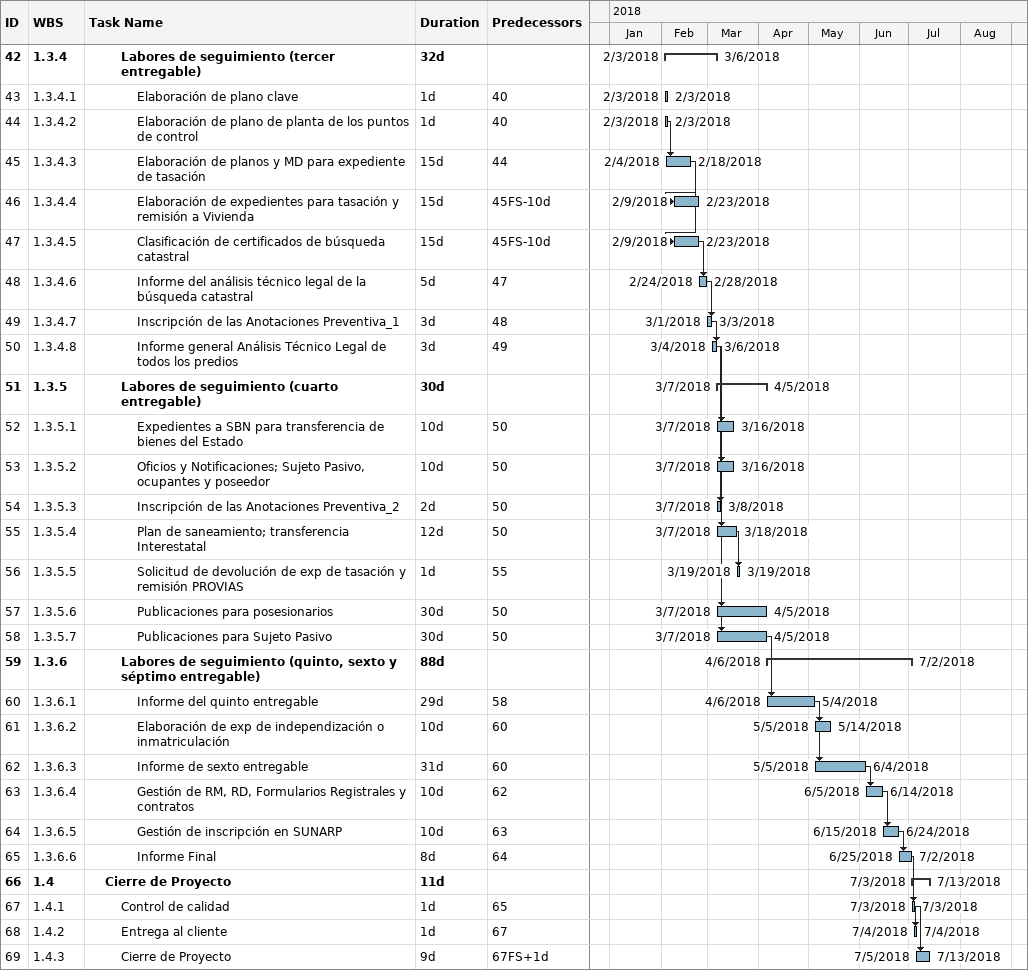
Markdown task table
| ID | WBS | Task | Duration | Start | Finish | Predecessors |
|---|---|---|---|---|---|---|
| 42 | 1.3.4 | **Labores de seguimiento (tercer entregable)** | 32d | 2018-02-03 | 2018-03-06 |  |
| 43 | 1.3.4.1 | Elaboración de plano clave | 1d | 2018-02-03 | 2018-02-03 | 40 |
| 44 | 1.3.4.2 | Elaboración de plano de planta de los puntos de control | 1d | 2018-02-03 | 2018-02-03 | 40 |
| 45 | 1.3.4.3 | Elaboración de planos y MD para expediente de tasación | 15d | 2018-02-04 | 2018-02-18 | 44 |
| 46 | 1.3.4.4 | Elaboración de expedientes para tasación y remisión a Vivienda | 15d | 2018-02-09 | 2018-02-23 | 45FS-10d |
| 47 | 1.3.4.5 | Clasificación de certificados de búsqueda catastral | 15d | 2018-02-09 | 2018-02-23 | 45FS-10d |
| 48 | 1.3.4.6 | Informe del análisis técnico legal de la búsqueda catastral | 5d | 2018-02-24 | 2018-02-28 | 47 |
| 49 | 1.3.4.7 | Inscripción de las Anotaciones Preventiva_1 | 3d | 2018-03-01 | 2018-03-03 | 48 |
| 50 | 1.3.4.8 | Informe general Análisis Técnico Legal de todos los predios | 3d | 2018-03-04 | 2018-03-06 | 49 |
| 51 | 1.3.5 | **Labores de seguimiento (cuarto entregable)** | 30d | 2018-03-07 | 2018-04-05 |  |
| 52 | 1.3.5.1 | Expedientes a SBN para transferencia de bienes del Estado | 10d | 2018-03-07 | 2018-03-16 | 50 |
| 53 | 1.3.5.2 | Oficios y Notificaciones; Sujeto Pasivo, ocupantes y poseedor | 10d | 2018-03-07 | 2018-03-16 | 50 |
| 54 | 1.3.5.3 | Inscripción de las Anotaciones Preventiva_2 | 2d | 2018-03-07 | 2018-03-08 | 50 |
| 55 | 1.3.5.4 | Plan de saneamiento; transferencia Interestatal | 12d | 2018-03-07 | 2018-03-18 | 50 |
| 56 | 1.3.5.5 | Solicitud de devolución de exp de tasación y remisión PROVIAS | 1d | 2018-03-19 | 2018-03-19 | 55 |
| 57 | 1.3.5.6 | Publicaciones para posesionarios | 30d | 2018-03-07 | 2018-04-05 | 50 |
| 58 | 1.3.5.7 | Publicaciones para Sujeto Pasivo | 30d | 2018-03-07 | 2018-04-05 | 50 |
| 59 | 1.3.6 | **Labores de seguimiento (quinto, sexto y séptimo entregable)** | 88d | 2018-04-06 | 2018-07-02 |  |
| 60 | 1.3.6.1 | Informe del quinto entregable | 29d | 2018-04-06 | 2018-05-04 | 58 |
| 61 | 1.3.6.2 | Elaboración de exp de independización o inmatriculación | 10d | 2018-05-05 | 2018-05-14 | 60 |
| 62 | 1.3.6.3 | Informe de sexto entregable | 31d | 2018-05-05 | 2018-06-04 | 60 |
| 63 | 1.3.6.4 | Gestión de RM, RD, Formularios Registrales y contratos | 10d | 2018-06-05 | 2018-06-14 | 62 |
| 64 | 1.3.6.5 | Gestión de inscripción en SUNARP | 10d | 2018-06-15 | 2018-06-24 | 63 |
| 65 | 1.3.6.6 | Informe Final | 8d | 2018-06-25 | 2018-07-02 | 64 |
| 66 | 1.4 | **Cierre de Proyecto** | 11d | 2018-07-03 | 2018-07-13 |  |
| 67 | 1.4.1 | Control de calidad | 1d | 2018-07-03 | 2018-07-03 | 65 |
| 68 | 1.4.2 | Entrega al cliente | 1d | 2018-07-04 | 2018-07-04 | 67 |
| 69 | 1.4.3 | Cierre de Proyecto | 9d | 2018-07-05 | 2018-07-13 | 67FS+1d |
